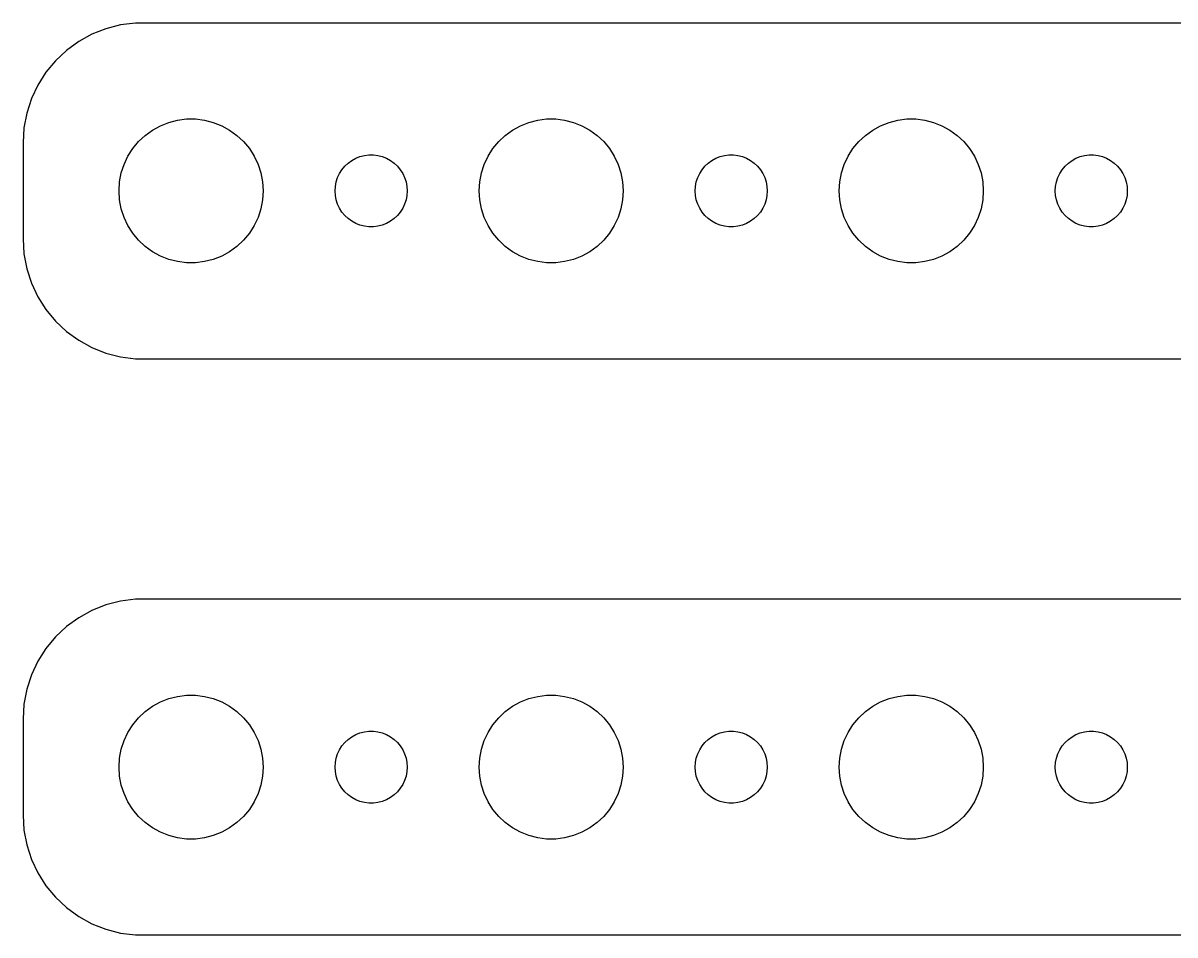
# Model space of a CAD drawing. Header units: metres. Extents: x -210 to 210, y 41 to 79.
# Drawn here: x -209.5 to -161.51, y 41.01 to 78.99 of the extents above; entities that cross this region are included whole.
import ezdxf

# ---------------------------------------------------------------- set-up
doc = ezdxf.new("R2010")
doc.units = ezdxf.units.M

msp = doc.modelspace()

# ---------------------------------------------------------------- linework, layer by layer
for p, q in [((-206.045, 78.7553), (-206.629, 78.5241)), ((-205.437, 78.9114), (-206.045, 78.7553)), ((-204.814, 78.9901), (-205.437, 78.9114)), ((204.814, 78.9901), (-204.814, 78.9901)), ((-207.179, 78.2216), (-207.687, 77.8526)), ((-206.629, 78.5241), (-207.179, 78.2216)), ((-207.687, 77.8526), (-208.145, 77.4227)), ((-208.145, 77.4227), (-208.545, 76.9389)), ((-208.545, 76.9389), (-208.882, 76.4088)), ((-208.882, 76.4088), (-209.149, 75.8406)), ((-209.149, 75.8406), (-209.343, 75.2434)), ((-209.343, 75.2434), (-209.461, 74.6267)), ((-203.427, 74.8532), (-203.062, 74.9469)), ((-203.062, 74.9469), (-202.688, 74.9941)), ((-202.688, 74.9941), (-202.312, 74.9941)), ((-202.312, 74.9941), (-201.938, 74.9469)), ((-201.938, 74.9469), (-201.573, 74.8532)), ((-188.427, 74.8532), (-188.062, 74.9469)), ((-188.062, 74.9469), (-187.688, 74.9941)), ((-187.688, 74.9941), (-187.312, 74.9941)), ((-187.312, 74.9941), (-186.938, 74.9469)), ((-186.938, 74.9469), (-186.573, 74.8532)), ((-173.427, 74.8532), (-173.062, 74.9469)), ((-173.062, 74.9469), (-172.688, 74.9941)), ((-172.688, 74.9941), (-172.312, 74.9941)), ((-172.312, 74.9941), (-171.938, 74.9469)), ((-171.938, 74.9469), (-171.573, 74.8532)), ((-209.461, 74.6267), (-209.5, 74)), ((-204.412, 74.3115), (-204.107, 74.533)), ((-204.107, 74.533), (-203.777, 74.7145)), ((-203.777, 74.7145), (-203.427, 74.8532)), ((-201.573, 74.8532), (-201.223, 74.7145)), ((-201.223, 74.7145), (-200.893, 74.533)), ((-200.893, 74.533), (-200.588, 74.3115)), ((-189.412, 74.3115), (-189.107, 74.533)), ((-189.107, 74.533), (-188.777, 74.7145)), ((-188.777, 74.7145), (-188.427, 74.8532)), ((-186.573, 74.8532), (-186.223, 74.7145)), ((-186.223, 74.7145), (-185.893, 74.533)), ((-185.893, 74.533), (-185.588, 74.3115)), ((-174.412, 74.3115), (-174.107, 74.533)), ((-174.107, 74.533), (-173.777, 74.7145)), ((-173.777, 74.7145), (-173.427, 74.8532)), ((-171.573, 74.8532), (-171.223, 74.7145)), ((-171.223, 74.7145), (-170.893, 74.533)), ((-170.893, 74.533), (-170.588, 74.3115)), ((-209.5, 74), (-209.5, 70)), ((-204.927, 73.7634), (-204.687, 74.0536)), ((-204.687, 74.0536), (-204.412, 74.3115)), ((-200.588, 74.3115), (-200.313, 74.0536)), ((-200.313, 74.0536), (-200.073, 73.7634)), ((-189.927, 73.7634), (-189.687, 74.0536)), ((-189.687, 74.0536), (-189.412, 74.3115)), ((-185.588, 74.3115), (-185.313, 74.0536)), ((-185.313, 74.0536), (-185.073, 73.7634)), ((-174.927, 73.7634), (-174.687, 74.0536)), ((-174.687, 74.0536), (-174.412, 74.3115)), ((-170.588, 74.3115), (-170.313, 74.0536)), ((-170.313, 74.0536), (-170.073, 73.7634)), ((-205.289, 73.1044), (-205.129, 73.4453)), ((-205.129, 73.4453), (-204.927, 73.7634)), ((-200.073, 73.7634), (-199.871, 73.4453)), ((-199.871, 73.4453), (-199.711, 73.1044)), ((-195.639, 73.3572), (-195.464, 73.4266)), ((-195.464, 73.4266), (-195.281, 73.4734)), ((-195.281, 73.4734), (-195.094, 73.497)), ((-195.094, 73.497), (-194.906, 73.497)), ((-194.906, 73.497), (-194.719, 73.4734)), ((-194.719, 73.4734), (-194.536, 73.4266)), ((-194.536, 73.4266), (-194.361, 73.3572)), ((-190.289, 73.1044), (-190.129, 73.4453)), ((-190.129, 73.4453), (-189.927, 73.7634)), ((-185.073, 73.7634), (-184.871, 73.4453)), ((-184.871, 73.4453), (-184.711, 73.1044)), ((-180.639, 73.3572), (-180.464, 73.4266)), ((-180.464, 73.4266), (-180.281, 73.4734)), ((-180.281, 73.4734), (-180.094, 73.497)), ((-180.094, 73.497), (-179.906, 73.497)), ((-179.906, 73.497), (-179.719, 73.4734)), ((-179.719, 73.4734), (-179.536, 73.4266)), ((-179.536, 73.4266), (-179.361, 73.3572)), ((-175.289, 73.1044), (-175.129, 73.4453)), ((-175.129, 73.4453), (-174.927, 73.7634)), ((-170.073, 73.7634), (-169.871, 73.4453)), ((-169.871, 73.4453), (-169.711, 73.1044)), ((-165.639, 73.3572), (-165.464, 73.4266)), ((-165.464, 73.4266), (-165.281, 73.4734)), ((-165.281, 73.4734), (-165.094, 73.497)), ((-165.094, 73.497), (-164.906, 73.497)), ((-164.906, 73.497), (-164.719, 73.4734)), ((-164.719, 73.4734), (-164.536, 73.4266)), ((-164.536, 73.4266), (-164.361, 73.3572)), ((-205.406, 72.7461), (-205.289, 73.1044)), ((-199.711, 73.1044), (-199.594, 72.7461)), ((-196.214, 72.8817), (-196.093, 73.0268)), ((-196.093, 73.0268), (-195.956, 73.1558)), ((-195.956, 73.1558), (-195.804, 73.2665)), ((-195.804, 73.2665), (-195.639, 73.3572)), ((-194.361, 73.3572), (-194.196, 73.2665)), ((-194.196, 73.2665), (-194.044, 73.1558)), ((-194.044, 73.1558), (-193.907, 73.0268)), ((-193.907, 73.0268), (-193.786, 72.8817)), ((-190.406, 72.7461), (-190.289, 73.1044)), ((-184.711, 73.1044), (-184.594, 72.7461)), ((-181.214, 72.8817), (-181.093, 73.0268)), ((-181.093, 73.0268), (-180.956, 73.1558)), ((-180.956, 73.1558), (-180.804, 73.2665)), ((-180.804, 73.2665), (-180.639, 73.3572)), ((-179.361, 73.3572), (-179.196, 73.2665)), ((-179.196, 73.2665), (-179.044, 73.1558)), ((-179.044, 73.1558), (-178.907, 73.0268)), ((-178.907, 73.0268), (-178.786, 72.8817)), ((-175.406, 72.7461), (-175.289, 73.1044)), ((-169.711, 73.1044), (-169.594, 72.7461)), ((-166.214, 72.8817), (-166.093, 73.0268)), ((-166.093, 73.0268), (-165.956, 73.1558)), ((-165.956, 73.1558), (-165.804, 73.2665)), ((-165.804, 73.2665), (-165.639, 73.3572)), ((-164.361, 73.3572), (-164.196, 73.2665)), ((-164.196, 73.2665), (-164.044, 73.1558)), ((-164.044, 73.1558), (-163.907, 73.0268)), ((-163.907, 73.0268), (-163.786, 72.8817)), ((-205.476, 72.376), (-205.406, 72.7461)), ((-199.594, 72.7461), (-199.524, 72.376)), ((-196.453, 72.373), (-196.395, 72.5522)), ((-196.395, 72.5522), (-196.314, 72.7226)), ((-196.314, 72.7226), (-196.214, 72.8817)), ((-193.786, 72.8817), (-193.686, 72.7226)), ((-193.686, 72.7226), (-193.605, 72.5522)), ((-193.605, 72.5522), (-193.547, 72.373)), ((-190.476, 72.376), (-190.406, 72.7461)), ((-184.594, 72.7461), (-184.524, 72.376)), ((-181.453, 72.373), (-181.395, 72.5522)), ((-181.395, 72.5522), (-181.314, 72.7226)), ((-181.314, 72.7226), (-181.214, 72.8817)), ((-178.786, 72.8817), (-178.686, 72.7226)), ((-178.686, 72.7226), (-178.605, 72.5522)), ((-178.605, 72.5522), (-178.547, 72.373)), ((-175.476, 72.376), (-175.406, 72.7461)), ((-169.594, 72.7461), (-169.524, 72.376)), ((-166.453, 72.373), (-166.395, 72.5522)), ((-166.395, 72.5522), (-166.314, 72.7226)), ((-166.314, 72.7226), (-166.214, 72.8817)), ((-163.786, 72.8817), (-163.686, 72.7226)), ((-163.686, 72.7226), (-163.605, 72.5522)), ((-163.605, 72.5522), (-163.547, 72.373)), ((-205.5, 72), (-205.476, 72.376)), ((-205.476, 71.624), (-205.5, 72)), ((-199.524, 72.376), (-199.5, 72)), ((-199.5, 72), (-199.524, 71.624)), ((-196.5, 72), (-196.488, 72.188)), ((-196.488, 71.812), (-196.5, 72)), ((-196.488, 72.188), (-196.453, 72.373)), ((-193.547, 72.373), (-193.512, 72.188)), ((-193.512, 72.188), (-193.5, 72)), ((-193.5, 72), (-193.512, 71.812)), ((-190.5, 72), (-190.476, 72.376)), ((-190.476, 71.624), (-190.5, 72)), ((-184.524, 72.376), (-184.5, 72)), ((-184.5, 72), (-184.524, 71.624)), ((-181.5, 72), (-181.488, 72.188)), ((-181.488, 71.812), (-181.5, 72)), ((-181.488, 72.188), (-181.453, 72.373)), ((-178.547, 72.373), (-178.512, 72.188)), ((-178.512, 72.188), (-178.5, 72)), ((-178.5, 72), (-178.512, 71.812)), ((-175.5, 72), (-175.476, 72.376)), ((-175.476, 71.624), (-175.5, 72)), ((-169.524, 72.376), (-169.5, 72)), ((-169.5, 72), (-169.524, 71.624)), ((-166.5, 72), (-166.488, 72.188)), ((-166.488, 71.812), (-166.5, 72)), ((-166.488, 72.188), (-166.453, 72.373)), ((-163.547, 72.373), (-163.512, 72.188)), ((-163.512, 72.188), (-163.5, 72)), ((-163.5, 72), (-163.512, 71.812)), ((-205.406, 71.2539), (-205.476, 71.624)), ((-199.524, 71.624), (-199.594, 71.2539)), ((-196.453, 71.627), (-196.488, 71.812)), ((-196.395, 71.4478), (-196.453, 71.627)), ((-193.547, 71.627), (-193.605, 71.4478)), ((-193.512, 71.812), (-193.547, 71.627)), ((-190.406, 71.2539), (-190.476, 71.624)), ((-184.524, 71.624), (-184.594, 71.2539)), ((-181.453, 71.627), (-181.488, 71.812)), ((-181.395, 71.4478), (-181.453, 71.627)), ((-178.547, 71.627), (-178.605, 71.4478)), ((-178.512, 71.812), (-178.547, 71.627)), ((-175.406, 71.2539), (-175.476, 71.624)), ((-169.524, 71.624), (-169.594, 71.2539)), ((-166.453, 71.627), (-166.488, 71.812)), ((-166.395, 71.4478), (-166.453, 71.627)), ((-163.547, 71.627), (-163.605, 71.4478)), ((-163.512, 71.812), (-163.547, 71.627)), ((-205.289, 70.8956), (-205.406, 71.2539)), ((-199.594, 71.2539), (-199.711, 70.8956)), ((-196.314, 71.2774), (-196.395, 71.4478)), ((-196.214, 71.1183), (-196.314, 71.2774)), ((-196.093, 70.9732), (-196.214, 71.1183)), ((-193.786, 71.1183), (-193.907, 70.9732)), ((-193.686, 71.2774), (-193.786, 71.1183)), ((-193.605, 71.4478), (-193.686, 71.2774)), ((-190.289, 70.8956), (-190.406, 71.2539)), ((-184.594, 71.2539), (-184.711, 70.8956)), ((-181.314, 71.2774), (-181.395, 71.4478)), ((-181.214, 71.1183), (-181.314, 71.2774)), ((-181.093, 70.9732), (-181.214, 71.1183)), ((-178.786, 71.1183), (-178.907, 70.9732)), ((-178.686, 71.2774), (-178.786, 71.1183)), ((-178.605, 71.4478), (-178.686, 71.2774)), ((-175.289, 70.8956), (-175.406, 71.2539)), ((-169.594, 71.2539), (-169.711, 70.8956)), ((-166.314, 71.2774), (-166.395, 71.4478)), ((-166.214, 71.1183), (-166.314, 71.2774)), ((-166.093, 70.9732), (-166.214, 71.1183)), ((-163.786, 71.1183), (-163.907, 70.9732)), ((-163.686, 71.2774), (-163.786, 71.1183)), ((-163.605, 71.4478), (-163.686, 71.2774)), ((-205.129, 70.5547), (-205.289, 70.8956)), ((-204.927, 70.2366), (-205.129, 70.5547)), ((-199.871, 70.5547), (-200.073, 70.2366)), ((-199.711, 70.8956), (-199.871, 70.5547)), ((-195.956, 70.8442), (-196.093, 70.9732)), ((-195.804, 70.7335), (-195.956, 70.8442)), ((-195.639, 70.6428), (-195.804, 70.7335)), ((-195.464, 70.5734), (-195.639, 70.6428)), ((-195.281, 70.5266), (-195.464, 70.5734)), ((-194.536, 70.5734), (-194.719, 70.5266)), ((-194.361, 70.6428), (-194.536, 70.5734)), ((-194.196, 70.7335), (-194.361, 70.6428)), ((-194.044, 70.8442), (-194.196, 70.7335)), ((-193.907, 70.9732), (-194.044, 70.8442)), ((-190.129, 70.5547), (-190.289, 70.8956)), ((-189.927, 70.2366), (-190.129, 70.5547)), ((-184.871, 70.5547), (-185.073, 70.2366)), ((-184.711, 70.8956), (-184.871, 70.5547)), ((-180.956, 70.8442), (-181.093, 70.9732)), ((-180.804, 70.7335), (-180.956, 70.8442)), ((-180.639, 70.6428), (-180.804, 70.7335)), ((-180.464, 70.5734), (-180.639, 70.6428)), ((-180.281, 70.5266), (-180.464, 70.5734)), ((-179.536, 70.5734), (-179.719, 70.5266)), ((-179.361, 70.6428), (-179.536, 70.5734)), ((-179.196, 70.7335), (-179.361, 70.6428)), ((-179.044, 70.8442), (-179.196, 70.7335)), ((-178.907, 70.9732), (-179.044, 70.8442)), ((-175.129, 70.5547), (-175.289, 70.8956)), ((-174.927, 70.2366), (-175.129, 70.5547)), ((-169.871, 70.5547), (-170.073, 70.2366)), ((-169.711, 70.8956), (-169.871, 70.5547)), ((-165.956, 70.8442), (-166.093, 70.9732)), ((-165.804, 70.7335), (-165.956, 70.8442)), ((-165.639, 70.6428), (-165.804, 70.7335)), ((-165.464, 70.5734), (-165.639, 70.6428)), ((-165.281, 70.5266), (-165.464, 70.5734)), ((-164.536, 70.5734), (-164.719, 70.5266)), ((-164.361, 70.6428), (-164.536, 70.5734)), ((-164.196, 70.7335), (-164.361, 70.6428)), ((-164.044, 70.8442), (-164.196, 70.7335)), ((-163.907, 70.9732), (-164.044, 70.8442)), ((-204.687, 69.9464), (-204.927, 70.2366)), ((-200.073, 70.2366), (-200.313, 69.9464)), ((-195.094, 70.503), (-195.281, 70.5266)), ((-194.906, 70.503), (-195.094, 70.503)), ((-194.719, 70.5266), (-194.906, 70.503)), ((-189.687, 69.9464), (-189.927, 70.2366)), ((-185.073, 70.2366), (-185.313, 69.9464)), ((-180.094, 70.503), (-180.281, 70.5266)), ((-179.906, 70.503), (-180.094, 70.503)), ((-179.719, 70.5266), (-179.906, 70.503)), ((-174.687, 69.9464), (-174.927, 70.2366)), ((-170.073, 70.2366), (-170.313, 69.9464)), ((-165.094, 70.503), (-165.281, 70.5266)), ((-164.906, 70.503), (-165.094, 70.503)), ((-164.719, 70.5266), (-164.906, 70.503)), ((-209.5, 70), (-209.461, 69.3733)), ((-204.412, 69.6885), (-204.687, 69.9464)), ((-204.107, 69.467), (-204.412, 69.6885)), ((-200.588, 69.6885), (-200.893, 69.467)), ((-200.313, 69.9464), (-200.588, 69.6885)), ((-189.412, 69.6885), (-189.687, 69.9464)), ((-189.107, 69.467), (-189.412, 69.6885)), ((-185.588, 69.6885), (-185.893, 69.467)), ((-185.313, 69.9464), (-185.588, 69.6885)), ((-174.412, 69.6885), (-174.687, 69.9464)), ((-174.107, 69.467), (-174.412, 69.6885)), ((-170.588, 69.6885), (-170.893, 69.467)), ((-170.313, 69.9464), (-170.588, 69.6885)), ((-209.461, 69.3733), (-209.343, 68.7566)), ((-203.777, 69.2855), (-204.107, 69.467)), ((-203.427, 69.1468), (-203.777, 69.2855)), ((-203.062, 69.0531), (-203.427, 69.1468)), ((-201.573, 69.1468), (-201.938, 69.0531)), ((-201.223, 69.2855), (-201.573, 69.1468)), ((-200.893, 69.467), (-201.223, 69.2855)), ((-188.777, 69.2855), (-189.107, 69.467)), ((-188.427, 69.1468), (-188.777, 69.2855)), ((-188.062, 69.0531), (-188.427, 69.1468)), ((-186.573, 69.1468), (-186.938, 69.0531)), ((-186.223, 69.2855), (-186.573, 69.1468)), ((-185.893, 69.467), (-186.223, 69.2855)), ((-173.777, 69.2855), (-174.107, 69.467)), ((-173.427, 69.1468), (-173.777, 69.2855)), ((-173.062, 69.0531), (-173.427, 69.1468)), ((-171.573, 69.1468), (-171.938, 69.0531)), ((-171.223, 69.2855), (-171.573, 69.1468)), ((-170.893, 69.467), (-171.223, 69.2855)), ((-209.343, 68.7566), (-209.149, 68.1594)), ((-202.688, 69.0059), (-203.062, 69.0531)), ((-202.312, 69.0059), (-202.688, 69.0059)), ((-201.938, 69.0531), (-202.312, 69.0059)), ((-187.688, 69.0059), (-188.062, 69.0531)), ((-187.312, 69.0059), (-187.688, 69.0059)), ((-186.938, 69.0531), (-187.312, 69.0059)), ((-172.688, 69.0059), (-173.062, 69.0531)), ((-172.312, 69.0059), (-172.688, 69.0059)), ((-171.938, 69.0531), (-172.312, 69.0059)), ((-209.149, 68.1594), (-208.882, 67.5912)), ((-208.882, 67.5912), (-208.545, 67.0611)), ((-208.545, 67.0611), (-208.145, 66.5773)), ((-208.145, 66.5773), (-207.687, 66.1474)), ((-207.687, 66.1474), (-207.179, 65.7784)), ((-207.179, 65.7784), (-206.629, 65.4759)), ((-206.629, 65.4759), (-206.045, 65.2447)), ((-206.045, 65.2447), (-205.437, 65.0886)), ((-205.437, 65.0886), (-204.814, 65.0099)), ((-204.814, 65.0099), (204.814, 65.0099)), ((-206.045, 54.7553), (-206.629, 54.5241)), ((-205.437, 54.9114), (-206.045, 54.7553)), ((-204.814, 54.9901), (-205.437, 54.9114)), ((204.814, 54.9901), (-204.814, 54.9901)), ((-206.629, 54.5241), (-207.179, 54.2216)), ((-207.687, 53.8526), (-208.145, 53.4227)), ((-207.179, 54.2216), (-207.687, 53.8526)), ((-208.145, 53.4227), (-208.545, 52.9389)), ((-208.545, 52.9389), (-208.882, 52.4088)), ((-208.882, 52.4088), (-209.149, 51.8406)), ((-209.149, 51.8406), (-209.343, 51.2434)), ((-209.343, 51.2434), (-209.461, 50.6267)), ((-203.427, 50.8532), (-203.062, 50.9469)), ((-203.062, 50.9469), (-202.688, 50.9941)), ((-202.688, 50.9941), (-202.312, 50.9941)), ((-202.312, 50.9941), (-201.938, 50.9469)), ((-201.938, 50.9469), (-201.573, 50.8532)), ((-188.427, 50.8532), (-188.062, 50.9469)), ((-188.062, 50.9469), (-187.688, 50.9941)), ((-187.688, 50.9941), (-187.312, 50.9941)), ((-187.312, 50.9941), (-186.938, 50.9469)), ((-186.938, 50.9469), (-186.573, 50.8532)), ((-173.427, 50.8532), (-173.062, 50.9469)), ((-173.062, 50.9469), (-172.688, 50.9941)), ((-172.688, 50.9941), (-172.312, 50.9941)), ((-172.312, 50.9941), (-171.938, 50.9469)), ((-171.938, 50.9469), (-171.573, 50.8532)), ((-209.461, 50.6267), (-209.5, 50)), ((-204.412, 50.3115), (-204.107, 50.533)), ((-204.107, 50.533), (-203.777, 50.7145)), ((-203.777, 50.7145), (-203.427, 50.8532)), ((-201.573, 50.8532), (-201.223, 50.7145)), ((-201.223, 50.7145), (-200.893, 50.533)), ((-200.893, 50.533), (-200.588, 50.3115)), ((-189.412, 50.3115), (-189.107, 50.533)), ((-189.107, 50.533), (-188.777, 50.7145)), ((-188.777, 50.7145), (-188.427, 50.8532)), ((-186.573, 50.8532), (-186.223, 50.7145)), ((-186.223, 50.7145), (-185.893, 50.533)), ((-185.893, 50.533), (-185.588, 50.3115)), ((-174.412, 50.3115), (-174.107, 50.533)), ((-174.107, 50.533), (-173.777, 50.7145)), ((-173.777, 50.7145), (-173.427, 50.8532)), ((-171.573, 50.8532), (-171.223, 50.7145)), ((-171.223, 50.7145), (-170.893, 50.533)), ((-170.893, 50.533), (-170.588, 50.3115)), ((-209.5, 50), (-209.5, 46)), ((-204.927, 49.7634), (-204.687, 50.0536)), ((-204.687, 50.0536), (-204.412, 50.3115)), ((-200.588, 50.3115), (-200.313, 50.0536)), ((-200.313, 50.0536), (-200.073, 49.7634)), ((-189.927, 49.7634), (-189.687, 50.0536)), ((-189.687, 50.0536), (-189.412, 50.3115)), ((-185.588, 50.3115), (-185.313, 50.0536)), ((-185.313, 50.0536), (-185.073, 49.7634)), ((-174.927, 49.7634), (-174.687, 50.0536)), ((-174.687, 50.0536), (-174.412, 50.3115)), ((-170.588, 50.3115), (-170.313, 50.0536)), ((-170.313, 50.0536), (-170.073, 49.7634)), ((-205.289, 49.1044), (-205.129, 49.4453)), ((-205.129, 49.4453), (-204.927, 49.7634)), ((-200.073, 49.7634), (-199.871, 49.4453)), ((-199.871, 49.4453), (-199.711, 49.1044)), ((-195.639, 49.3572), (-195.464, 49.4266)), ((-195.464, 49.4266), (-195.281, 49.4734)), ((-195.281, 49.4734), (-195.094, 49.497)), ((-195.094, 49.497), (-194.906, 49.497)), ((-194.906, 49.497), (-194.719, 49.4734)), ((-194.719, 49.4734), (-194.536, 49.4266)), ((-194.536, 49.4266), (-194.361, 49.3572)), ((-190.289, 49.1044), (-190.129, 49.4453)), ((-190.129, 49.4453), (-189.927, 49.7634)), ((-185.073, 49.7634), (-184.871, 49.4453)), ((-184.871, 49.4453), (-184.711, 49.1044)), ((-180.639, 49.3572), (-180.464, 49.4266)), ((-180.464, 49.4266), (-180.281, 49.4734)), ((-180.281, 49.4734), (-180.094, 49.497)), ((-180.094, 49.497), (-179.906, 49.497)), ((-179.906, 49.497), (-179.719, 49.4734)), ((-179.719, 49.4734), (-179.536, 49.4266)), ((-179.536, 49.4266), (-179.361, 49.3572)), ((-175.289, 49.1044), (-175.129, 49.4453)), ((-175.129, 49.4453), (-174.927, 49.7634)), ((-170.073, 49.7634), (-169.871, 49.4453)), ((-169.871, 49.4453), (-169.711, 49.1044)), ((-165.639, 49.3572), (-165.464, 49.4266)), ((-165.464, 49.4266), (-165.281, 49.4734)), ((-165.281, 49.4734), (-165.094, 49.497)), ((-165.094, 49.497), (-164.906, 49.497)), ((-164.906, 49.497), (-164.719, 49.4734)), ((-164.719, 49.4734), (-164.536, 49.4266)), ((-164.536, 49.4266), (-164.361, 49.3572)), ((-205.406, 48.7461), (-205.289, 49.1044)), ((-199.711, 49.1044), (-199.594, 48.7461)), ((-196.214, 48.8817), (-196.093, 49.0268)), ((-196.093, 49.0268), (-195.956, 49.1558)), ((-195.956, 49.1558), (-195.804, 49.2665)), ((-195.804, 49.2665), (-195.639, 49.3572)), ((-194.361, 49.3572), (-194.196, 49.2665)), ((-194.196, 49.2665), (-194.044, 49.1558)), ((-194.044, 49.1558), (-193.907, 49.0268)), ((-193.907, 49.0268), (-193.786, 48.8817)), ((-190.406, 48.7461), (-190.289, 49.1044)), ((-184.711, 49.1044), (-184.594, 48.7461)), ((-181.214, 48.8817), (-181.093, 49.0268)), ((-181.093, 49.0268), (-180.956, 49.1558)), ((-180.956, 49.1558), (-180.804, 49.2665)), ((-180.804, 49.2665), (-180.639, 49.3572)), ((-179.361, 49.3572), (-179.196, 49.2665)), ((-179.196, 49.2665), (-179.044, 49.1558)), ((-179.044, 49.1558), (-178.907, 49.0268)), ((-178.907, 49.0268), (-178.786, 48.8817)), ((-175.406, 48.7461), (-175.289, 49.1044)), ((-169.711, 49.1044), (-169.594, 48.7461)), ((-166.214, 48.8817), (-166.093, 49.0268)), ((-166.093, 49.0268), (-165.956, 49.1558)), ((-165.956, 49.1558), (-165.804, 49.2665)), ((-165.804, 49.2665), (-165.639, 49.3572)), ((-164.361, 49.3572), (-164.196, 49.2665)), ((-164.196, 49.2665), (-164.044, 49.1558)), ((-164.044, 49.1558), (-163.907, 49.0268)), ((-163.907, 49.0268), (-163.786, 48.8817)), ((-205.476, 48.376), (-205.406, 48.7461)), ((-199.594, 48.7461), (-199.524, 48.376)), ((-196.453, 48.373), (-196.395, 48.5522)), ((-196.395, 48.5522), (-196.314, 48.7226)), ((-196.314, 48.7226), (-196.214, 48.8817)), ((-193.786, 48.8817), (-193.686, 48.7226)), ((-193.686, 48.7226), (-193.605, 48.5522)), ((-193.605, 48.5522), (-193.547, 48.373)), ((-190.476, 48.376), (-190.406, 48.7461)), ((-184.594, 48.7461), (-184.524, 48.376)), ((-181.453, 48.373), (-181.395, 48.5522)), ((-181.395, 48.5522), (-181.314, 48.7226)), ((-181.314, 48.7226), (-181.214, 48.8817)), ((-178.786, 48.8817), (-178.686, 48.7226)), ((-178.686, 48.7226), (-178.605, 48.5522)), ((-178.605, 48.5522), (-178.547, 48.373)), ((-175.476, 48.376), (-175.406, 48.7461)), ((-169.594, 48.7461), (-169.524, 48.376)), ((-166.453, 48.373), (-166.395, 48.5522)), ((-166.395, 48.5522), (-166.314, 48.7226)), ((-166.314, 48.7226), (-166.214, 48.8817)), ((-163.786, 48.8817), (-163.686, 48.7226)), ((-163.686, 48.7226), (-163.605, 48.5522)), ((-163.605, 48.5522), (-163.547, 48.373)), ((-205.5, 48), (-205.476, 48.376)), ((-205.476, 47.624), (-205.5, 48)), ((-199.524, 48.376), (-199.5, 48)), ((-199.5, 48), (-199.524, 47.624)), ((-196.5, 48), (-196.488, 48.188)), ((-196.488, 47.812), (-196.5, 48)), ((-196.488, 48.188), (-196.453, 48.373)), ((-193.547, 48.373), (-193.512, 48.188)), ((-193.512, 48.188), (-193.5, 48)), ((-193.5, 48), (-193.512, 47.812)), ((-190.5, 48), (-190.476, 48.376)), ((-190.476, 47.624), (-190.5, 48)), ((-184.524, 48.376), (-184.5, 48)), ((-184.5, 48), (-184.524, 47.624)), ((-181.5, 48), (-181.488, 48.188)), ((-181.488, 47.812), (-181.5, 48)), ((-181.488, 48.188), (-181.453, 48.373)), ((-178.547, 48.373), (-178.512, 48.188)), ((-178.512, 48.188), (-178.5, 48)), ((-178.5, 48), (-178.512, 47.812)), ((-175.5, 48), (-175.476, 48.376)), ((-175.476, 47.624), (-175.5, 48)), ((-169.524, 48.376), (-169.5, 48)), ((-169.5, 48), (-169.524, 47.624)), ((-166.5, 48), (-166.488, 48.188)), ((-166.488, 47.812), (-166.5, 48)), ((-166.488, 48.188), (-166.453, 48.373)), ((-163.547, 48.373), (-163.512, 48.188)), ((-163.512, 48.188), (-163.5, 48)), ((-163.5, 48), (-163.512, 47.812)), ((-205.406, 47.2539), (-205.476, 47.624)), ((-199.524, 47.624), (-199.594, 47.2539)), ((-196.453, 47.627), (-196.488, 47.812)), ((-196.395, 47.4478), (-196.453, 47.627)), ((-193.547, 47.627), (-193.605, 47.4478)), ((-193.512, 47.812), (-193.547, 47.627)), ((-190.406, 47.2539), (-190.476, 47.624)), ((-184.524, 47.624), (-184.594, 47.2539)), ((-181.453, 47.627), (-181.488, 47.812)), ((-181.395, 47.4478), (-181.453, 47.627)), ((-178.547, 47.627), (-178.605, 47.4478)), ((-178.512, 47.812), (-178.547, 47.627)), ((-175.406, 47.2539), (-175.476, 47.624)), ((-169.524, 47.624), (-169.594, 47.2539)), ((-166.453, 47.627), (-166.488, 47.812)), ((-166.395, 47.4478), (-166.453, 47.627)), ((-163.547, 47.627), (-163.605, 47.4478)), ((-163.512, 47.812), (-163.547, 47.627)), ((-205.289, 46.8956), (-205.406, 47.2539)), ((-199.594, 47.2539), (-199.711, 46.8956)), ((-196.314, 47.2774), (-196.395, 47.4478)), ((-196.214, 47.1183), (-196.314, 47.2774)), ((-196.093, 46.9732), (-196.214, 47.1183)), ((-193.786, 47.1183), (-193.907, 46.9732)), ((-193.686, 47.2774), (-193.786, 47.1183)), ((-193.605, 47.4478), (-193.686, 47.2774)), ((-190.289, 46.8956), (-190.406, 47.2539)), ((-184.594, 47.2539), (-184.711, 46.8956)), ((-181.314, 47.2774), (-181.395, 47.4478)), ((-181.214, 47.1183), (-181.314, 47.2774)), ((-181.093, 46.9732), (-181.214, 47.1183)), ((-178.786, 47.1183), (-178.907, 46.9732)), ((-178.686, 47.2774), (-178.786, 47.1183)), ((-178.605, 47.4478), (-178.686, 47.2774)), ((-175.289, 46.8956), (-175.406, 47.2539)), ((-169.594, 47.2539), (-169.711, 46.8956)), ((-166.314, 47.2774), (-166.395, 47.4478)), ((-166.214, 47.1183), (-166.314, 47.2774)), ((-166.093, 46.9732), (-166.214, 47.1183)), ((-163.786, 47.1183), (-163.907, 46.9732)), ((-163.686, 47.2774), (-163.786, 47.1183)), ((-163.605, 47.4478), (-163.686, 47.2774)), ((-205.129, 46.5547), (-205.289, 46.8956)), ((-204.927, 46.2366), (-205.129, 46.5547)), ((-199.871, 46.5547), (-200.073, 46.2366)), ((-199.711, 46.8956), (-199.871, 46.5547)), ((-195.956, 46.8442), (-196.093, 46.9732)), ((-195.804, 46.7335), (-195.956, 46.8442)), ((-195.639, 46.6428), (-195.804, 46.7335)), ((-195.464, 46.5734), (-195.639, 46.6428)), ((-195.281, 46.5266), (-195.464, 46.5734)), ((-194.536, 46.5734), (-194.719, 46.5266)), ((-194.361, 46.6428), (-194.536, 46.5734)), ((-194.196, 46.7335), (-194.361, 46.6428)), ((-194.044, 46.8442), (-194.196, 46.7335)), ((-193.907, 46.9732), (-194.044, 46.8442)), ((-190.129, 46.5547), (-190.289, 46.8956)), ((-189.927, 46.2366), (-190.129, 46.5547)), ((-184.871, 46.5547), (-185.073, 46.2366)), ((-184.711, 46.8956), (-184.871, 46.5547)), ((-180.956, 46.8442), (-181.093, 46.9732)), ((-180.804, 46.7335), (-180.956, 46.8442)), ((-180.639, 46.6428), (-180.804, 46.7335)), ((-180.464, 46.5734), (-180.639, 46.6428)), ((-180.281, 46.5266), (-180.464, 46.5734)), ((-179.536, 46.5734), (-179.719, 46.5266)), ((-179.361, 46.6428), (-179.536, 46.5734)), ((-179.196, 46.7335), (-179.361, 46.6428)), ((-179.044, 46.8442), (-179.196, 46.7335)), ((-178.907, 46.9732), (-179.044, 46.8442)), ((-175.129, 46.5547), (-175.289, 46.8956)), ((-174.927, 46.2366), (-175.129, 46.5547)), ((-169.871, 46.5547), (-170.073, 46.2366)), ((-169.711, 46.8956), (-169.871, 46.5547)), ((-165.956, 46.8442), (-166.093, 46.9732)), ((-165.804, 46.7335), (-165.956, 46.8442)), ((-165.639, 46.6428), (-165.804, 46.7335)), ((-165.464, 46.5734), (-165.639, 46.6428)), ((-165.281, 46.5266), (-165.464, 46.5734)), ((-164.536, 46.5734), (-164.719, 46.5266)), ((-164.361, 46.6428), (-164.536, 46.5734)), ((-164.196, 46.7335), (-164.361, 46.6428)), ((-164.044, 46.8442), (-164.196, 46.7335)), ((-163.907, 46.9732), (-164.044, 46.8442)), ((-204.687, 45.9464), (-204.927, 46.2366)), ((-200.073, 46.2366), (-200.313, 45.9464)), ((-195.094, 46.503), (-195.281, 46.5266)), ((-194.906, 46.503), (-195.094, 46.503)), ((-194.719, 46.5266), (-194.906, 46.503)), ((-189.687, 45.9464), (-189.927, 46.2366)), ((-185.073, 46.2366), (-185.313, 45.9464)), ((-180.094, 46.503), (-180.281, 46.5266)), ((-179.906, 46.503), (-180.094, 46.503)), ((-179.719, 46.5266), (-179.906, 46.503)), ((-174.687, 45.9464), (-174.927, 46.2366)), ((-170.073, 46.2366), (-170.313, 45.9464)), ((-165.094, 46.503), (-165.281, 46.5266)), ((-164.906, 46.503), (-165.094, 46.503)), ((-164.719, 46.5266), (-164.906, 46.503)), ((-209.5, 46), (-209.461, 45.3733)), ((-204.412, 45.6885), (-204.687, 45.9464)), ((-204.107, 45.467), (-204.412, 45.6885)), ((-200.588, 45.6885), (-200.893, 45.467)), ((-200.313, 45.9464), (-200.588, 45.6885)), ((-189.412, 45.6885), (-189.687, 45.9464)), ((-189.107, 45.467), (-189.412, 45.6885)), ((-185.588, 45.6885), (-185.893, 45.467)), ((-185.313, 45.9464), (-185.588, 45.6885)), ((-174.412, 45.6885), (-174.687, 45.9464)), ((-174.107, 45.467), (-174.412, 45.6885)), ((-170.588, 45.6885), (-170.893, 45.467)), ((-170.313, 45.9464), (-170.588, 45.6885)), ((-209.461, 45.3733), (-209.343, 44.7566)), ((-203.777, 45.2855), (-204.107, 45.467)), ((-203.427, 45.1468), (-203.777, 45.2855)), ((-203.062, 45.0531), (-203.427, 45.1468)), ((-201.573, 45.1468), (-201.938, 45.0531)), ((-201.223, 45.2855), (-201.573, 45.1468)), ((-200.893, 45.467), (-201.223, 45.2855)), ((-188.777, 45.2855), (-189.107, 45.467)), ((-188.427, 45.1468), (-188.777, 45.2855)), ((-188.062, 45.0531), (-188.427, 45.1468)), ((-186.573, 45.1468), (-186.938, 45.0531)), ((-186.223, 45.2855), (-186.573, 45.1468)), ((-185.893, 45.467), (-186.223, 45.2855)), ((-173.777, 45.2855), (-174.107, 45.467)), ((-173.427, 45.1468), (-173.777, 45.2855)), ((-173.062, 45.0531), (-173.427, 45.1468)), ((-171.573, 45.1468), (-171.938, 45.0531)), ((-171.223, 45.2855), (-171.573, 45.1468)), ((-170.893, 45.467), (-171.223, 45.2855)), ((-209.343, 44.7566), (-209.149, 44.1594)), ((-202.688, 45.0059), (-203.062, 45.0531)), ((-202.312, 45.0059), (-202.688, 45.0059)), ((-201.938, 45.0531), (-202.312, 45.0059)), ((-187.688, 45.0059), (-188.062, 45.0531)), ((-187.312, 45.0059), (-187.688, 45.0059)), ((-186.938, 45.0531), (-187.312, 45.0059)), ((-172.688, 45.0059), (-173.062, 45.0531)), ((-172.312, 45.0059), (-172.688, 45.0059)), ((-171.938, 45.0531), (-172.312, 45.0059)), ((-209.149, 44.1594), (-208.882, 43.5912)), ((-208.882, 43.5912), (-208.545, 43.0611)), ((-208.545, 43.0611), (-208.145, 42.5773)), ((-208.145, 42.5773), (-207.687, 42.1474)), ((-207.687, 42.1474), (-207.179, 41.7784)), ((-207.179, 41.7784), (-206.629, 41.4759)), ((-206.629, 41.4759), (-206.045, 41.2447)), ((-206.045, 41.2447), (-205.437, 41.0886)), ((-205.437, 41.0886), (-204.814, 41.0099)), ((-204.814, 41.0099), (204.814, 41.0099))]:
    msp.add_line(p, q)

doc.saveas('drawing.dxf')
